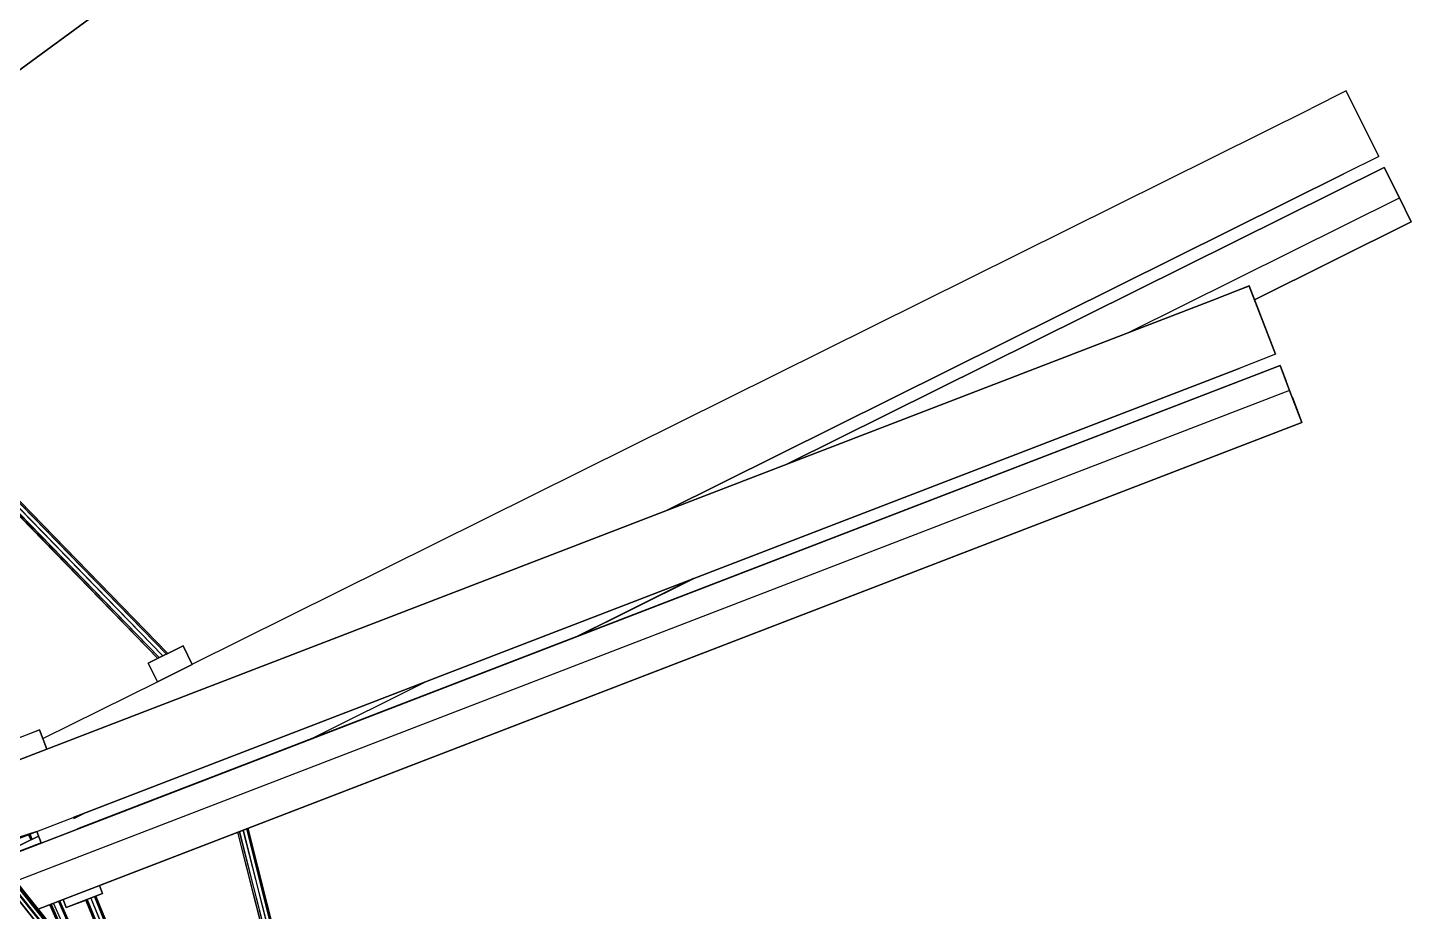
# Model space of a CAD drawing. Extents: x -32 to 51.8, y -51.6 to -5.5.
# Drawn here: x 48.188 to 51.022, y -18.002 to -16.191 of the extents above; entities that cross this region are included whole.
import ezdxf

# ---------------------------------------------------------------- set-up
doc = ezdxf.new("R2010")
doc.units = 0
doc.header["$MEASUREMENT"] = 0
doc.layers.get('0').update_dxf_attribs({"linetype": 'CONTINUOUS'})

msp = doc.modelspace()

# ---------------------------------------------------------------- linework, layer by layer
for p, q in [((45.2813, -14.3386), (48.9864, -18.9753)), ((45.2815, -14.3381), (48.9901, -18.9747)), ((45.2826, -14.3351), (48.9901, -18.9747)), ((48.9687, -18.9783), (45.2741, -14.3588)), ((48.9687, -18.9783), (45.2752, -14.3558)), ((48.9775, -18.9768), (45.2756, -14.3545)), ((45.2783, -14.3472), (48.9776, -18.9768)), ((45.2787, -14.3459), (48.9864, -18.9753)), ((47.6704, -16.646), (49.8102, -15.0723)), ((47.6704, -16.646), (49.8102, -15.0723)), ((47.6704, -16.646), (49.8102, -15.0723)), ((49.8102, -15.0723), (47.6704, -16.646)), ((47.6704, -16.646), (49.8101, -15.0724)), ((47.6704, -16.646), (49.8101, -15.0724)), ((49.8101, -15.0724), (47.6704, -16.646)), ((49.8101, -15.0724), (47.6704, -16.646)), ((49.8102, -15.0724), (47.6704, -16.646)), ((49.8102, -15.0724), (47.6704, -16.646)), ((47.6704, -16.646), (49.8102, -15.0724)), ((49.8102, -15.0724), (47.6704, -16.646)), ((49.8102, -15.0724), (47.6704, -16.646)), ((47.6704, -16.646), (49.8102, -15.0724)), ((49.8102, -15.0724), (47.6839, -16.6361)), ((49.8102, -15.0724), (47.6839, -16.6361)), ((47.6839, -16.6361), (49.8102, -15.0724)), ((49.8102, -15.0724), (47.6839, -16.6361)), ((49.8102, -15.0724), (47.6839, -16.6361)), ((49.8102, -15.0724), (47.6839, -16.6361)), ((47.6839, -16.6361), (49.8102, -15.0724)), ((49.8102, -15.0724), (47.6839, -16.6361)), ((47.6839, -16.6361), (49.8102, -15.0724)), ((47.6839, -16.6361), (49.8102, -15.0724)), ((49.8102, -15.0724), (47.6839, -16.6361)), ((49.8102, -15.0724), (47.6839, -16.6361)), ((47.6839, -16.6361), (49.8102, -15.0724)), ((49.8102, -15.0724), (47.6839, -16.6361)), ((49.8102, -15.0724), (47.6839, -16.6361)), ((47.6839, -16.6361), (49.8102, -15.0724)), ((49.8102, -15.0724), (47.6839, -16.6361)), ((49.8102, -15.0724), (47.6839, -16.6361)), ((47.6839, -16.6361), (49.8102, -15.0724)), ((47.6839, -16.6361), (49.8102, -15.0724)), ((49.8102, -15.0724), (47.6839, -16.6361)), ((47.6839, -16.6361), (49.8102, -15.0724)), ((47.6839, -16.6361), (49.8102, -15.0724)), ((49.8102, -15.0724), (47.6839, -16.6361)), ((47.6839, -16.6361), (49.8102, -15.0724)), ((49.8102, -15.0724), (47.6839, -16.6361)), ((49.8102, -15.0724), (47.6839, -16.6361)), ((47.6839, -16.6361), (49.8102, -15.0724)), ((47.6839, -16.6361), (49.8102, -15.0724)), ((47.6839, -16.6361), (49.8102, -15.0724)), ((50.8885, -16.3207), (50.8169, -16.3563)), ((50.9553, -16.455), (50.8885, -16.3207)), ((48.5251, -17.4958), (50.8169, -16.3563)), ((47.4779, -16.448), (48.475, -17.4735)), ((48.472, -17.475), (47.481, -16.4546)), ((47.4821, -16.4569), (48.472, -17.475)), ((50.9553, -16.455), (50.8836, -16.4906)), ((48.4647, -17.4786), (47.4896, -16.4729)), ((48.4647, -17.4786), (47.4923, -16.4786)), ((50.8836, -16.4906), (49.4948, -17.1812)), ((49.4951, -17.1811), (50.8836, -16.4906)), ((49.7445, -17.0849), (50.9664, -16.4773)), ((50.9664, -16.4773), (49.7445, -17.0849)), ((50.8836, -16.4906), (50.8836, -16.4906)), ((50.9664, -16.4773), (50.9976, -16.54)), ((50.9976, -16.54), (50.9664, -16.4773)), ((50.9664, -16.4773), (50.9907, -16.5262)), ((50.9907, -16.5262), (50.9664, -16.4773)), ((50.9664, -16.4773), (50.9664, -16.4773)), ((50.9664, -16.4773), (50.9907, -16.5262)), ((50.9907, -16.5262), (50.9664, -16.4773)), ((50.9664, -16.4773), (50.9664, -16.4773)), ((50.9664, -16.4773), (50.9907, -16.5262)), ((50.9907, -16.5262), (50.9664, -16.4773)), ((50.9664, -16.4773), (50.9664, -16.4773)), ((50.9664, -16.4773), (50.9907, -16.5262)), ((50.9907, -16.5262), (50.9664, -16.4773)), ((50.9664, -16.4773), (50.9664, -16.4773)), ((50.9664, -16.4773), (50.9907, -16.5262)), ((50.9907, -16.5262), (50.9664, -16.4774)), ((50.9664, -16.4774), (50.9664, -16.4774)), ((50.9664, -16.4774), (50.9907, -16.5262)), ((50.9907, -16.5262), (50.9664, -16.4774)), ((50.9664, -16.4774), (50.9664, -16.4774)), ((50.9664, -16.4774), (50.9907, -16.5262)), ((50.9907, -16.5262), (50.9664, -16.4774)), ((50.9664, -16.4774), (50.9664, -16.4774)), ((50.9664, -16.4774), (50.9907, -16.5262)), ((48.4575, -17.4822), (47.4999, -16.4947)), ((47.5025, -16.5002), (48.4575, -17.4822)), ((48.4545, -17.4837), (47.5056, -16.5069)), ((48.4544, -17.4837), (47.5067, -16.5091)), ((50.444, -16.8153), (50.9976, -16.54)), ((50.9907, -16.5262), (50.9907, -16.5262)), ((50.9907, -16.5262), (50.9907, -16.5262)), ((50.9907, -16.5262), (50.9907, -16.5262)), ((50.9907, -16.5262), (50.9907, -16.5262)), ((50.9907, -16.5262), (50.9907, -16.5262)), ((50.9907, -16.5262), (50.9907, -16.5262)), ((50.9907, -16.5262), (50.9907, -16.5262)), ((50.9907, -16.5262), (50.9907, -16.5262)), ((50.9976, -16.54), (51.0219, -16.5889)), ((51.0219, -16.5889), (50.9976, -16.54)), ((50.9976, -16.54), (50.9976, -16.54)), ((50.9976, -16.54), (51.0219, -16.5889)), ((51.0219, -16.5889), (50.9976, -16.54)), ((50.9976, -16.54), (50.9976, -16.54)), ((50.9976, -16.54), (51.0219, -16.5889)), ((51.0219, -16.5889), (50.9976, -16.54)), ((50.9976, -16.54), (50.9976, -16.54)), ((50.9976, -16.54), (51.0219, -16.5889)), ((51.0219, -16.5889), (50.9976, -16.54)), ((50.9976, -16.54), (50.9976, -16.54)), ((50.9976, -16.54), (51.0219, -16.5889)), ((51.0219, -16.5889), (50.9976, -16.54)), ((50.9976, -16.54), (50.9976, -16.54)), ((50.9976, -16.54), (51.0219, -16.5889)), ((51.0219, -16.5889), (50.9976, -16.54)), ((50.9976, -16.54), (50.9976, -16.54)), ((50.9976, -16.54), (51.0219, -16.5889)), ((51.0219, -16.5889), (50.9976, -16.54)), ((50.9976, -16.54), (50.9976, -16.54)), ((50.9976, -16.54), (51.0219, -16.5889)), ((51.0219, -16.5889), (50.9976, -16.54)), ((50.7009, -16.7485), (51.0219, -16.5889)), ((51.0219, -16.5889), (50.7009, -16.7485)), ((51.0219, -16.5889), (50.7009, -16.7485)), ((51.0219, -16.5889), (50.7009, -16.7485)), ((50.7009, -16.7485), (51.0219, -16.5889)), ((50.7009, -16.7485), (51.0219, -16.5889)), ((50.7009, -16.7485), (51.0219, -16.5889)), ((51.0219, -16.5889), (50.7009, -16.7485)), ((51.0219, -16.5889), (50.7009, -16.7485)), ((51.0219, -16.5889), (50.7009, -16.7485)), ((50.7009, -16.7485), (51.0219, -16.5889)), ((51.0219, -16.5889), (50.7009, -16.7485)), ((51.0219, -16.5889), (50.7009, -16.7485)), ((50.7009, -16.7485), (51.0219, -16.5889)), ((50.7009, -16.7485), (51.0219, -16.5889)), ((51.0219, -16.5889), (50.7009, -16.7485)), ((51.0219, -16.5889), (50.7009, -16.7485)), ((50.7009, -16.7485), (51.0219, -16.5889)), ((51.0219, -16.5889), (50.7009, -16.7485)), ((51.0219, -16.5889), (50.7009, -16.7485)), ((50.7009, -16.7485), (51.0219, -16.5889)), ((51.0219, -16.5889), (50.7009, -16.7485)), ((51.0219, -16.5889), (50.7009, -16.7485)), ((50.7009, -16.7485), (51.0219, -16.5889)), ((50.7009, -16.7485), (51.0219, -16.5889)), ((51.0219, -16.5889), (50.7009, -16.7485)), ((51.0219, -16.5889), (50.7009, -16.7485)), ((50.7009, -16.7485), (51.0219, -16.5889)), ((50.7009, -16.7485), (51.0219, -16.5889)), ((51.0219, -16.5889), (50.7009, -16.7485)), ((51.0219, -16.5889), (50.7009, -16.7485)), ((50.7009, -16.7485), (51.0219, -16.5889)), ((50.7009, -16.7485), (51.0219, -16.5889)), ((51.0219, -16.5889), (50.7009, -16.7486)), ((51.0219, -16.5889), (50.7009, -16.7486)), ((50.7009, -16.7486), (51.0219, -16.5889)), ((51.0219, -16.5889), (50.7009, -16.7486)), ((51.0219, -16.5889), (50.7009, -16.7486)), ((50.7009, -16.7486), (51.0219, -16.5889)), ((50.7009, -16.7486), (51.0219, -16.5889)), ((50.7009, -16.7485), (51.0219, -16.5889)), ((50.7009, -16.7485), (51.0219, -16.5889)), ((51.0219, -16.5889), (50.7009, -16.7485)), ((51.0219, -16.5889), (51.0219, -16.5889)), ((51.0219, -16.5889), (51.0219, -16.5889)), ((51.0219, -16.5889), (51.0219, -16.5889)), ((51.0219, -16.5889), (51.0219, -16.5889)), ((51.0219, -16.5889), (51.0219, -16.5889)), ((51.0219, -16.5889), (51.0219, -16.5889)), ((51.0219, -16.5889), (51.0219, -16.5889)), ((51.0219, -16.5889), (51.0219, -16.5889)), ((51.0219, -16.5889), (51.0219, -16.5889)), ((51.0219, -16.5889), (51.0219, -16.5889)), ((51.0219, -16.5889), (51.0219, -16.5889)), ((51.0219, -16.5889), (51.0219, -16.5889)), ((51.0219, -16.5889), (51.0219, -16.5889)), ((51.0219, -16.5889), (51.0219, -16.5889)), ((51.0219, -16.5889), (51.0219, -16.5889)), ((51.0219, -16.5889), (51.0219, -16.5889)), ((51.0219, -16.5889), (51.0219, -16.5889)), ((51.0219, -16.5889), (51.0219, -16.5889)), ((51.0219, -16.5889), (51.0219, -16.5889)), ((51.0219, -16.5889), (51.0219, -16.5889)), ((51.0219, -16.5889), (51.0219, -16.5889)), ((51.0219, -16.5889), (51.0219, -16.5889)), ((51.0219, -16.5889), (51.0219, -16.5889)), ((51.0219, -16.5889), (51.0219, -16.5889)), ((51.0219, -16.5889), (51.0219, -16.5889)), ((51.0219, -16.5889), (51.0219, -16.5889)), ((51.0219, -16.5889), (51.0219, -16.5889)), ((51.0219, -16.5889), (51.0219, -16.5889)), ((51.0219, -16.5889), (51.0219, -16.5889)), ((51.0219, -16.5889), (51.0219, -16.5889)), ((51.0219, -16.5889), (51.0219, -16.5889)), ((51.0219, -16.5889), (51.0219, -16.5889)), ((51.0219, -16.5889), (51.0219, -16.5889)), ((51.0219, -16.5889), (51.0219, -16.5889)), ((51.0219, -16.5889), (51.0219, -16.5889)), ((51.0219, -16.5889), (51.0219, -16.5889)), ((51.0219, -16.5889), (51.0219, -16.5889)), ((51.0219, -16.5889), (51.0219, -16.5889)), ((51.0219, -16.5889), (51.0219, -16.5889)), ((51.0219, -16.5889), (51.0219, -16.5889)), ((51.0219, -16.5889), (51.0219, -16.5889)), ((51.0219, -16.5889), (51.0219, -16.5889)), ((51.0219, -16.5889), (51.0219, -16.5889)), ((51.0219, -16.5889), (51.0219, -16.5889)), ((51.0219, -16.5889), (51.0219, -16.5889)), ((51.0219, -16.5889), (51.0219, -16.5889)), ((51.0219, -16.5889), (51.0219, -16.5889)), ((51.0219, -16.5889), (51.0219, -16.5889)), ((51.0219, -16.5889), (51.0219, -16.5889)), ((51.0219, -16.5889), (51.0219, -16.5889)), ((51.0219, -16.5889), (51.0219, -16.5889)), ((51.0219, -16.5889), (51.0219, -16.5889)), ((51.0219, -16.5889), (51.0219, -16.5889)), ((51.0219, -16.5889), (51.0219, -16.5889)), ((50.6154, -16.7492), (50.69, -16.7204)), ((50.6901, -16.7204), (50.6154, -16.7492)), ((50.6154, -16.7492), (50.6901, -16.7204)), ((50.6901, -16.7205), (50.6154, -16.7492)), ((50.69, -16.7204), (50.69, -16.7204)), ((50.69, -16.7204), (50.6901, -16.7204)), ((50.6901, -16.7204), (50.6901, -16.7204)), ((50.744, -16.8604), (50.6901, -16.7204)), ((50.6901, -16.7204), (50.744, -16.8604)), ((50.744, -16.8604), (50.6901, -16.7205)), ((48.2273, -17.6698), (50.6154, -16.7492)), ((48.2273, -17.6698), (50.6154, -16.7492)), ((50.6154, -16.7492), (48.2273, -17.6698)), ((48.2273, -17.6698), (50.6154, -16.7492)), ((50.744, -16.8604), (50.6694, -16.8892)), ((50.744, -16.8604), (50.744, -16.8604)), ((50.744, -16.8604), (50.744, -16.8604)), ((50.744, -16.8604), (50.744, -16.8604)), ((50.744, -16.8604), (50.744, -16.8604)), ((50.744, -16.8604), (50.744, -16.8604)), ((50.744, -16.8604), (50.744, -16.8604)), ((50.744, -16.8604), (50.744, -16.8604)), ((50.744, -16.8604), (50.744, -16.8604)), ((50.744, -16.8604), (50.744, -16.8604)), ((48.1279, -17.8957), (50.753, -16.8837)), ((50.753, -16.8837), (48.1279, -17.8957)), ((50.753, -16.8837), (48.1279, -17.8957)), ((48.1279, -17.8957), (50.753, -16.8837)), ((48.2813, -17.8098), (50.6694, -16.8892)), ((50.6694, -16.8892), (48.2813, -17.8098)), ((48.2903, -17.8331), (50.753, -16.8837)), ((50.753, -16.8837), (48.2903, -17.8331)), ((50.6694, -16.8892), (50.6689, -16.8894)), ((50.6694, -16.8892), (50.6694, -16.8892)), ((50.753, -16.8837), (50.753, -16.8837)), ((50.753, -16.8837), (50.753, -16.8837)), ((50.753, -16.8837), (50.7727, -16.9347)), ((50.7727, -16.9347), (50.753, -16.8837)), ((50.753, -16.8837), (50.753, -16.8837)), ((50.753, -16.8837), (50.7727, -16.9347)), ((50.7727, -16.9347), (50.753, -16.8837)), ((50.753, -16.8837), (50.753, -16.8837)), ((50.753, -16.8837), (50.7727, -16.9347)), ((50.7727, -16.9347), (50.753, -16.8837)), ((50.753, -16.8837), (50.753, -16.8837)), ((50.753, -16.8837), (50.7727, -16.9347)), ((50.7727, -16.9347), (50.753, -16.8837)), ((50.753, -16.8837), (50.753, -16.8837)), ((50.753, -16.8837), (50.7727, -16.9347)), ((50.7727, -16.9347), (50.753, -16.8837)), ((50.753, -16.8837), (50.753, -16.8837)), ((50.753, -16.8837), (50.7727, -16.9347)), ((50.7727, -16.9347), (50.753, -16.8837)), ((50.753, -16.8837), (50.753, -16.8837)), ((50.753, -16.8837), (50.7727, -16.9347)), ((50.7727, -16.9347), (50.753, -16.8837)), ((50.753, -16.8837), (50.753, -16.8837)), ((50.753, -16.8837), (50.7727, -16.9347)), ((50.7727, -16.9347), (50.753, -16.8837)), ((50.753, -16.8837), (50.753, -16.8837)), ((50.753, -16.8837), (50.7727, -16.9347)), ((50.7727, -16.9347), (50.753, -16.8837)), ((50.753, -16.8837), (50.753, -16.8837)), ((50.753, -16.8837), (50.753, -16.8837)), ((50.753, -16.8837), (50.753, -16.8837)), ((50.7531, -16.8837), (50.753, -16.8837)), ((50.753, -16.8837), (50.7727, -16.9347)), ((50.7727, -16.9347), (50.753, -16.8837)), ((50.753, -16.8837), (50.753, -16.8837)), ((50.753, -16.8837), (50.7727, -16.9347)), ((50.7727, -16.9347), (50.753, -16.8837)), ((50.753, -16.8837), (50.753, -16.8837)), ((50.753, -16.8837), (50.7727, -16.9347)), ((50.7727, -16.9347), (50.753, -16.8837)), ((50.753, -16.8837), (50.753, -16.8837)), ((50.753, -16.8837), (50.7665, -16.9187)), ((50.753, -16.8837), (50.753, -16.8837)), ((50.7727, -16.9347), (50.753, -16.8837)), ((50.753, -16.8837), (50.7653, -16.9157)), ((50.753, -16.8837), (50.753, -16.8837)), ((50.7727, -16.9346), (50.7531, -16.8837)), ((50.7531, -16.8837), (50.7531, -16.8837)), ((50.7531, -16.8837), (50.7727, -16.9346)), ((50.7727, -16.9346), (50.7531, -16.8837)), ((50.7531, -16.8837), (50.7531, -16.8837)), ((50.7531, -16.8837), (50.7727, -16.9347)), ((50.7727, -16.9346), (50.7531, -16.8837)), ((50.7531, -16.8837), (50.7531, -16.8837)), ((50.7531, -16.8837), (50.7727, -16.9346)), ((50.7727, -16.9346), (50.7531, -16.8837)), ((50.7531, -16.8837), (50.7531, -16.8837)), ((50.7531, -16.8837), (50.7727, -16.9346)), ((50.7727, -16.9346), (50.7531, -16.8837)), ((50.7531, -16.8837), (50.7531, -16.8837)), ((50.7531, -16.8837), (50.7727, -16.9346)), ((50.7727, -16.9346), (50.7531, -16.8837)), ((50.7531, -16.8837), (50.7531, -16.8837)), ((50.7531, -16.8837), (50.7727, -16.9346)), ((50.7727, -16.9346), (50.7531, -16.8837)), ((50.7531, -16.8837), (50.7531, -16.8837)), ((50.7531, -16.8837), (50.7727, -16.9347)), ((50.7727, -16.9347), (50.7531, -16.8837)), ((50.7531, -16.8837), (50.7531, -16.8837)), ((50.7531, -16.8837), (50.7727, -16.9347)), ((50.7727, -16.9347), (50.7531, -16.8837)), ((50.7531, -16.8837), (50.7531, -16.8837)), ((50.7531, -16.8837), (50.7727, -16.9347)), ((50.7727, -16.9347), (50.7531, -16.8837)), ((50.7531, -16.8837), (50.7531, -16.8837)), ((50.7531, -16.8837), (50.7727, -16.9347)), ((50.7727, -16.9347), (50.7531, -16.8837)), ((50.7727, -16.9347), (48.1636, -17.9404)), ((50.7979, -17), (50.7727, -16.9346)), ((50.7727, -16.9346), (50.7727, -16.9346)), ((50.7979, -16.9999), (50.7727, -16.9346)), ((50.7727, -16.9346), (50.7727, -16.9346)), ((50.7727, -16.9346), (50.7727, -16.9346)), ((50.7727, -16.9346), (50.7727, -16.9346)), ((50.7727, -16.9346), (50.7727, -16.9346)), ((50.7727, -16.9347), (50.7978, -17)), ((50.7727, -16.9347), (50.7727, -16.9347)), ((50.7727, -16.9347), (50.7727, -16.9347)), ((50.7727, -16.9347), (50.7727, -16.9347)), ((50.7727, -16.9347), (50.7727, -16.9347)), ((50.7727, -16.9347), (50.7727, -16.9347)), ((50.7727, -16.9347), (50.7727, -16.9347)), ((50.7727, -16.9347), (50.7727, -16.9347)), ((50.7727, -16.9347), (50.7727, -16.9347)), ((50.7727, -16.9347), (50.7727, -16.9347)), ((50.7727, -16.9347), (50.7727, -16.9347)), ((50.7727, -16.9347), (50.7727, -16.9347)), ((50.7727, -16.9347), (50.7727, -16.9347)), ((50.7727, -16.9347), (50.7727, -16.9347)), ((50.7727, -16.9347), (50.7727, -16.9347)), ((50.7727, -16.9347), (50.7727, -16.9347)), ((50.7727, -16.9347), (50.7727, -16.9347)), ((50.7727, -16.9347), (50.7727, -16.9347)), ((50.7727, -16.9347), (50.7727, -16.9347)), ((50.7782, -16.949), (50.7782, -16.949)), ((50.7782, -16.949), (50.7921, -16.9851)), ((50.7782, -16.949), (50.7782, -16.949)), ((50.7782, -16.9491), (50.7782, -16.949)), ((50.7782, -16.949), (50.7979, -17)), ((50.7979, -17), (50.7782, -16.949)), ((50.7782, -16.949), (50.7782, -16.949)), ((50.7782, -16.949), (50.7979, -17)), ((50.7979, -17), (50.7782, -16.949)), ((50.7782, -16.949), (50.7782, -16.949)), ((50.7782, -16.949), (50.7979, -17)), ((50.7979, -17), (50.7782, -16.949)), ((50.7782, -16.949), (50.7782, -16.949)), ((50.7782, -16.949), (50.7979, -17)), ((50.7979, -17), (50.7782, -16.949)), ((50.7782, -16.949), (50.7782, -16.949)), ((50.7782, -16.949), (50.7979, -17)), ((50.7979, -17), (50.7782, -16.949)), ((50.7782, -16.949), (50.7782, -16.949)), ((50.7782, -16.949), (50.7979, -17)), ((50.7979, -17), (50.7782, -16.949)), ((50.7782, -16.949), (50.7782, -16.949)), ((50.7782, -16.949), (50.7979, -17)), ((50.7979, -17), (50.7782, -16.949)), ((50.7782, -16.949), (50.7782, -16.949)), ((50.7782, -16.949), (50.7979, -17)), ((50.7979, -17), (50.7782, -16.949)), ((50.7782, -16.949), (50.7782, -16.949)), ((50.7782, -16.949), (50.7979, -17)), ((50.7782, -16.949), (50.7782, -16.949)), ((50.7782, -16.9491), (50.7782, -16.949)), ((50.7782, -16.949), (50.7979, -17)), ((50.7979, -17), (50.7782, -16.949)), ((50.7782, -16.949), (50.7782, -16.949)), ((50.7782, -16.949), (50.7979, -17)), ((50.7979, -17), (50.7782, -16.949)), ((50.7782, -16.949), (50.7782, -16.949)), ((50.7782, -16.949), (50.7979, -17)), ((50.7979, -17), (50.7782, -16.949)), ((50.7782, -16.949), (50.7782, -16.949)), ((50.7782, -16.949), (50.7979, -17)), ((50.7979, -17), (50.7782, -16.949)), ((50.7782, -16.949), (50.7782, -16.949)), ((50.7782, -16.949), (50.7979, -17)), ((50.7782, -16.949), (50.7782, -16.949)), ((50.7782, -16.9491), (50.7782, -16.9491)), ((50.7782, -16.9491), (50.7978, -17)), ((50.7978, -17), (50.7782, -16.9491)), ((50.7782, -16.9491), (50.7782, -16.9491)), ((50.7782, -16.9491), (50.7978, -17)), ((50.7978, -17), (50.7782, -16.9491)), ((50.7782, -16.9491), (50.7782, -16.9491)), ((50.7782, -16.9491), (50.7978, -17)), ((50.7979, -17), (50.7782, -16.9491)), ((50.7782, -16.9491), (50.7782, -16.9491)), ((50.7782, -16.9491), (50.7979, -17)), ((50.7979, -17), (50.7782, -16.9491)), ((50.7979, -17), (50.7783, -16.949)), ((50.7783, -16.949), (50.7783, -16.949)), ((50.7783, -16.949), (50.7979, -17)), ((50.7979, -17), (50.7783, -16.949)), ((50.7783, -16.949), (50.7783, -16.949)), ((50.7783, -16.949), (50.7979, -17)), ((50.7979, -17), (50.7783, -16.949)), ((50.7783, -16.949), (50.7783, -16.949)), ((50.7783, -16.949), (50.7979, -17)), ((50.7979, -17), (50.7783, -16.949)), ((50.7783, -16.949), (50.7783, -16.949)), ((50.7783, -16.949), (50.7979, -16.9999)), ((50.7979, -16.9999), (50.7783, -16.949)), ((50.7783, -16.949), (50.7783, -16.949)), ((50.7783, -16.949), (50.7979, -16.9999)), ((50.7857, -16.9686), (50.7978, -17)), ((50.7978, -17), (48.2095, -17.9978)), ((50.7978, -17), (48.2095, -17.9978)), ((48.2095, -17.9978), (50.7978, -17)), ((48.2095, -17.9978), (50.7978, -17)), ((50.7978, -17), (48.2095, -17.9978)), ((50.7978, -17), (48.2095, -17.9978)), ((48.2095, -17.9978), (50.7978, -17)), ((50.7978, -17), (48.2095, -17.9978)), ((50.7978, -17), (48.2095, -17.9978)), ((48.2095, -17.9978), (50.7978, -17)), ((48.2095, -17.9978), (50.7978, -17)), ((50.7978, -17), (48.2095, -17.9978)), ((48.2095, -17.9978), (50.7978, -17)), ((48.2095, -17.9978), (50.7978, -17)), ((50.7978, -17), (48.2095, -17.9978)), ((50.7978, -17), (48.2095, -17.9978)), ((48.2095, -17.9978), (50.7978, -17)), ((50.7978, -17), (48.3351, -17.9494)), ((50.7978, -17), (48.3351, -17.9494)), ((48.3351, -17.9494), (50.7978, -17)), ((50.7978, -17), (48.3351, -17.9494)), ((50.7978, -17), (48.3351, -17.9494)), ((48.3351, -17.9494), (50.7978, -17)), ((48.3351, -17.9494), (50.7978, -17)), ((48.3351, -17.9494), (50.7978, -17)), ((50.7978, -17), (48.3351, -17.9494)), ((50.7978, -17), (48.3351, -17.9494)), ((48.3351, -17.9494), (50.7978, -17)), ((48.3351, -17.9494), (50.7978, -17)), ((50.7978, -17), (48.3351, -17.9494)), ((50.7978, -17), (48.3351, -17.9494)), ((48.3351, -17.9494), (50.7978, -17)), ((50.7978, -17), (48.3351, -17.9494)), ((50.7978, -17), (48.3351, -17.9494)), ((48.3351, -17.9494), (50.7978, -17)), ((48.3351, -17.9494), (50.7978, -17)), ((50.7978, -17), (48.3351, -17.9494)), ((48.3351, -17.9494), (50.7978, -17)), ((48.3351, -17.9494), (50.7978, -17)), ((48.3351, -17.9494), (50.7978, -17)), ((50.7978, -17), (48.3351, -17.9494)), ((48.3351, -17.9494), (50.7978, -17)), ((50.7978, -17), (48.3351, -17.9494)), ((50.7978, -17), (50.7978, -17)), ((50.7978, -17), (50.7978, -17)), ((50.7978, -17), (50.7978, -17)), ((50.7978, -17), (50.7978, -17)), ((50.7978, -17), (50.7978, -17)), ((50.7978, -17), (50.7978, -17)), ((50.7978, -17), (50.7978, -17)), ((50.7978, -17), (50.7978, -17)), ((50.7978, -17), (50.7978, -17)), ((50.7978, -17), (50.7978, -17)), ((50.7978, -17), (50.7978, -17)), ((50.7978, -17), (50.7978, -17)), ((50.7978, -17), (50.7978, -17)), ((50.7978, -17), (50.7978, -17)), ((50.7978, -17), (50.7978, -17)), ((50.7978, -17), (50.7978, -17)), ((50.7978, -17), (50.7978, -17)), ((50.7978, -17), (50.7978, -17)), ((50.7978, -17), (50.7978, -17)), ((50.7978, -17), (50.7978, -17)), ((50.7978, -17), (50.7978, -17)), ((50.7978, -17), (50.7978, -17)), ((50.7978, -17), (50.7978, -17)), ((50.7978, -17), (50.7978, -17)), ((50.7978, -17), (50.7978, -17)), ((50.7978, -17), (50.7978, -17)), ((50.7978, -17), (50.7978, -17)), ((50.7978, -17), (50.7978, -17)), ((50.7978, -17), (50.7978, -17)), ((50.7978, -17), (50.7978, -17)), ((50.7978, -17), (50.7978, -17)), ((50.7978, -17), (50.7978, -17)), ((50.7978, -17), (50.7978, -17)), ((50.7978, -17), (50.7978, -17)), ((50.7978, -17), (50.7978, -17)), ((50.7978, -17), (50.7978, -17)), ((50.7978, -17), (50.7978, -17)), ((50.7978, -17), (50.7978, -17)), ((50.7978, -17), (50.7978, -17)), ((50.7978, -17), (50.7978, -17)), ((50.7978, -17), (50.7978, -17)), ((50.7978, -17), (50.7978, -17)), ((50.7978, -17), (50.7978, -17)), ((50.7978, -17), (50.7978, -17)), ((50.7978, -17), (50.7978, -17)), ((50.7978, -17), (50.7978, -17)), ((50.7978, -17), (50.7978, -17)), ((50.7978, -17), (50.7978, -17)), ((50.7978, -17), (50.7978, -17)), ((50.7978, -17), (50.7978, -17)), ((50.7978, -17), (50.7978, -17)), ((50.7978, -17), (50.7978, -17)), ((50.7978, -17), (50.7978, -17)), ((50.7978, -17), (50.7978, -17)), ((50.7978, -17), (50.7978, -17)), ((50.7978, -17), (50.7978, -17)), ((50.7978, -17), (50.7978, -17)), ((50.7978, -17), (50.7978, -17)), ((50.7978, -17), (50.7978, -17)), ((50.7978, -17), (50.7978, -17)), ((50.7978, -17), (50.7978, -17)), ((50.7978, -17), (50.7978, -17)), ((50.7978, -17), (50.7978, -17)), ((50.7978, -17), (50.7978, -17)), ((50.7978, -17), (50.7978, -17)), ((50.7978, -17), (50.7978, -17)), ((50.7978, -17), (50.7978, -17)), ((50.7978, -17), (50.7978, -17)), ((50.7978, -17), (50.7978, -17)), ((50.7978, -17), (50.7978, -17)), ((50.7978, -17), (50.7978, -17)), ((50.7978, -17), (50.7978, -17)), ((50.7978, -17), (50.7978, -17)), ((50.7978, -17), (50.7978, -17)), ((50.7979, -16.9999), (50.7979, -16.9999)), ((50.7979, -17), (50.7979, -17)), ((50.7979, -17), (50.7979, -17)), ((50.7979, -17), (50.7979, -17)), ((50.7979, -17), (50.7979, -17)), ((50.7979, -17), (50.7979, -17)), ((50.7979, -17), (50.7979, -17)), ((50.7979, -17), (50.7979, -17)), ((50.7979, -17), (50.7979, -17)), ((50.7978, -17), (50.7979, -17)), ((50.7979, -17), (50.7979, -17)), ((50.7979, -17), (50.7979, -17)), ((50.7979, -17), (50.7979, -17)), ((50.7979, -17), (50.7979, -17)), ((50.7979, -17), (50.7979, -17)), ((50.7979, -17), (50.7979, -17)), ((50.7979, -17), (50.7979, -17)), ((50.7979, -17), (50.7979, -17)), ((50.7979, -17), (50.7979, -17)), ((49.3115, -17.4394), (49.5509, -17.3204)), ((49.5509, -17.3204), (49.3115, -17.4394)), ((49.5509, -17.3204), (49.3115, -17.4394)), ((49.5509, -17.3204), (49.3115, -17.4394)), ((49.3115, -17.4394), (49.5509, -17.3204)), ((49.3115, -17.4394), (49.5509, -17.3204)), ((49.3115, -17.4394), (49.5509, -17.3204)), ((49.3115, -17.4394), (49.5509, -17.3204)), ((49.5509, -17.3204), (49.3115, -17.4394)), ((49.3116, -17.4394), (49.551, -17.3203)), ((49.551, -17.3203), (49.3116, -17.4394)), ((49.3116, -17.4394), (49.551, -17.3203)), ((49.551, -17.3203), (49.3116, -17.4394)), ((49.551, -17.3203), (49.3116, -17.4394)), ((49.3116, -17.4394), (49.551, -17.3203)), ((49.551, -17.3203), (49.3116, -17.4394)), ((49.551, -17.3203), (49.3116, -17.4394)), ((49.3116, -17.4394), (49.551, -17.3203)), ((49.3116, -17.4394), (49.551, -17.3203)), ((49.551, -17.3203), (49.3116, -17.4394)), ((49.551, -17.3203), (49.3117, -17.4394)), ((49.3117, -17.4394), (49.5511, -17.3203)), ((49.5511, -17.3203), (49.3117, -17.4393)), ((49.5511, -17.3203), (49.3117, -17.4393)), ((49.3117, -17.4393), (49.5511, -17.3203)), ((49.5511, -17.3203), (49.3117, -17.4393)), ((49.5511, -17.3203), (49.3117, -17.4393)), ((49.3117, -17.4393), (49.5511, -17.3203)), ((49.3117, -17.4393), (49.5511, -17.3203)), ((49.5511, -17.3203), (49.3117, -17.4393)), ((49.5511, -17.3203), (49.3117, -17.4393)), ((49.3117, -17.4393), (49.5511, -17.3203)), ((49.3117, -17.4393), (49.5511, -17.3203)), ((49.5512, -17.3202), (49.3118, -17.4393)), ((49.3118, -17.4393), (49.5512, -17.3202)), ((49.5512, -17.3203), (49.3118, -17.4393)), ((49.5512, -17.3203), (49.3118, -17.4393)), ((49.3118, -17.4393), (49.5512, -17.3203)), ((49.3118, -17.4393), (49.5512, -17.3203)), ((49.5512, -17.3203), (49.3118, -17.4393)), ((49.5512, -17.3203), (49.3118, -17.4393)), ((49.3118, -17.4393), (49.5512, -17.3203)), ((49.5512, -17.3203), (49.3118, -17.4393)), ((49.3118, -17.4393), (49.5512, -17.3203)), ((48.4346, -17.4935), (48.5063, -17.4579)), ((48.5063, -17.4579), (48.4346, -17.4935)), ((48.5063, -17.4579), (48.5251, -17.4959)), ((48.5251, -17.4959), (48.5063, -17.4579)), ((48.5063, -17.4579), (48.5063, -17.4579)), ((48.4535, -17.5315), (48.4346, -17.4935)), ((48.4535, -17.5315), (48.4346, -17.4935)), ((48.4346, -17.4935), (48.4346, -17.4935)), ((48.4346, -17.4935), (48.4535, -17.5315)), ((48.4346, -17.4935), (48.4346, -17.4935)), ((48.5251, -17.4959), (48.4535, -17.5315)), ((48.4535, -17.5315), (48.5251, -17.4959)), ((48.5251, -17.4959), (48.4535, -17.5315)), ((48.5252, -17.4959), (48.5251, -17.4959)), ((48.2189, -17.6481), (48.4535, -17.5315)), ((48.7659, -17.6497), (49.0053, -17.5307)), ((48.1374, -17.6591), (48.2121, -17.6303)), ((48.2121, -17.6303), (48.1813, -17.6422)), ((48.2121, -17.6303), (48.2273, -17.6698)), ((48.2273, -17.6698), (48.2121, -17.6303)), ((48.2121, -17.6303), (48.2273, -17.6698)), ((48.1527, -17.6986), (48.2273, -17.6698)), ((48.1527, -17.6986), (48.2273, -17.6698)), ((48.2273, -17.6698), (48.1527, -17.6986)), ((48.2273, -17.6698), (48.2273, -17.6698)), ((48.2273, -17.6698), (48.2273, -17.6698)), ((48.2273, -17.6698), (48.2273, -17.6698)), ((48.2273, -17.6698), (48.2273, -17.6698)), ((48.2273, -17.6698), (48.2273, -17.6698)), ((48.2273, -17.6698), (48.2273, -17.6698)), ((48.2273, -17.6698), (48.2273, -17.6698)), ((48.2273, -17.6698), (48.2273, -17.6698)), ((48.2066, -17.8386), (48.2813, -17.8098)), ((48.2822, -17.8121), (48.3058, -17.8003)), ((48.3058, -17.8003), (48.2822, -17.8121)), ((48.2066, -17.8385), (48.1077, -17.8704)), ((48.1115, -17.8752), (48.2066, -17.8385)), ((48.1116, -17.8752), (48.2066, -17.8386)), ((48.2066, -17.8386), (48.1446, -17.8625)), ((48.1515, -17.8771), (48.2102, -17.8479)), ((48.2102, -17.8479), (48.1515, -17.8771)), ((48.1898, -17.8451), (48.1945, -17.8557)), ((48.1918, -17.8443), (48.1964, -17.8547)), ((48.1974, -17.8542), (48.1928, -17.8439)), ((48.2066, -17.8386), (48.2066, -17.8385)), ((48.2066, -17.8386), (48.2066, -17.8386)), ((48.2156, -17.8619), (48.2066, -17.8386)), ((48.2066, -17.8386), (48.2156, -17.8619)), ((48.2066, -17.8386), (48.2066, -17.8386)), ((48.2066, -17.8386), (48.2066, -17.8386)), ((48.2066, -17.8386), (48.2066, -17.8386)), ((48.2156, -17.8619), (48.2066, -17.8386)), ((48.2066, -17.8386), (48.2066, -17.8386)), ((48.2066, -17.8386), (48.2066, -17.8386)), ((48.2156, -17.8619), (48.2066, -17.8386)), ((48.2066, -17.8386), (48.2066, -17.8386)), ((48.2066, -17.8386), (48.2156, -17.8619)), ((48.2066, -17.8386), (48.2156, -17.8619)), ((48.2066, -17.8386), (48.2066, -17.8386)), ((48.8662, -18.8196), (48.6185, -17.8401)), ((48.8662, -18.8196), (48.6185, -17.8401)), ((48.8682, -18.8221), (48.6186, -17.8401)), ((48.6216, -17.8389), (48.871, -18.8256)), ((48.876, -18.8318), (48.6218, -17.8389)), ((48.6291, -17.8361), (48.8826, -18.8402)), ((48.8877, -18.8465), (48.6293, -17.836)), ((48.8942, -18.8547), (48.6365, -17.8332)), ((48.6366, -17.8332), (48.8964, -18.8573)), ((48.8991, -18.8607), (48.6396, -17.832)), ((48.1553, -17.8851), (48.2156, -17.8619)), ((48.2156, -17.8619), (48.1553, -17.8851)), ((48.5181, -17.8788), (48.3351, -17.9494)), ((48.3414, -17.9658), (48.2668, -17.9946)), ((48.2668, -17.9946), (48.3414, -17.9658)), ((48.3277, -17.9711), (48.3414, -17.9658)), ((48.3414, -17.9658), (48.3277, -17.9711)), ((48.3414, -17.9658), (48.3277, -17.9711)), ((48.3277, -17.9711), (48.3414, -17.9658)), ((48.3414, -17.9658), (48.3277, -17.9711)), ((48.3277, -17.9711), (48.3414, -17.9658)), ((48.3414, -17.9658), (48.3351, -17.9494)), ((48.3351, -17.9494), (48.3414, -17.9658)), ((48.3351, -17.9494), (48.3414, -17.9658)), ((48.3414, -17.9658), (48.3414, -17.9658)), ((48.3414, -17.9658), (48.3414, -17.9658)), ((48.3414, -17.9658), (48.3414, -17.9658)), ((48.3414, -17.9658), (48.3414, -17.9658)), ((48.3414, -17.9658), (48.3414, -17.9658)), ((48.3414, -17.9658), (48.3414, -17.9658)), ((48.3414, -17.9658), (48.3414, -17.9658)), ((48.3414, -17.9658), (48.3414, -17.9658)), ((48.3414, -17.9658), (48.3414, -17.9658)), ((48.2604, -17.9781), (48.2095, -17.9978)), ((48.2604, -17.9781), (48.2095, -17.9978)), ((48.2095, -17.9978), (48.2604, -17.9781)), ((48.2604, -17.9781), (48.2095, -17.9978)), ((48.2604, -17.9781), (48.2095, -17.9978)), ((48.2095, -17.9978), (48.2604, -17.9781)), ((48.2095, -17.9978), (48.2604, -17.9781)), ((48.2095, -17.9978), (48.2604, -17.9781)), ((48.2604, -17.9782), (48.2095, -17.9978)), ((48.2604, -17.9782), (48.2095, -17.9978)), ((48.2095, -17.9978), (48.2604, -17.9782)), ((48.2095, -17.9978), (48.2604, -17.9782)), ((48.2604, -17.9782), (48.2095, -17.9978)), ((48.2604, -17.9782), (48.2095, -17.9978)), ((48.2095, -17.9978), (48.2604, -17.9782)), ((48.2604, -17.9782), (48.2095, -17.9978)), ((48.2604, -17.9782), (48.2095, -17.9978)), ((48.2095, -17.9978), (48.2604, -17.9782)), ((48.2095, -17.9978), (48.2604, -17.9782)), ((48.2604, -17.9782), (48.2095, -17.9978)), ((48.2604, -17.9782), (48.2095, -17.9978)), ((48.2095, -17.9978), (48.2604, -17.9782)), ((48.2095, -17.9978), (48.2604, -17.9782)), ((48.2095, -17.9978), (48.2604, -17.9782)), ((48.2604, -17.9782), (48.2095, -17.9978)), ((48.2095, -17.9978), (48.2604, -17.9782)), ((48.2604, -17.9782), (48.2095, -17.9978)), ((48.2331, -17.9887), (48.2722, -18.0762)), ((48.2722, -18.0762), (48.2331, -17.9887)), ((48.2769, -18.0822), (48.235, -17.988)), ((48.2362, -17.9875), (48.2802, -18.0863)), ((48.2407, -17.9858), (48.2916, -18.1006)), ((48.2508, -17.9819), (48.319, -18.1348)), ((48.2527, -17.9812), (48.3236, -18.1406)), ((48.327, -18.1448), (48.2538, -17.9807)), ((48.2668, -17.9946), (48.2604, -17.9781)), ((48.2668, -17.9946), (48.2604, -17.9781)), ((48.2604, -17.9781), (48.2668, -17.9946)), ((48.2604, -17.9781), (48.2668, -17.9946)), ((48.2668, -17.9946), (48.2604, -17.9782)), ((48.2604, -17.9782), (48.2668, -17.9946)), ((48.2668, -17.9946), (48.3069, -17.9791)), ((48.3069, -17.9791), (48.2668, -17.9946)), ((48.3069, -17.9791), (48.2668, -17.9946)), ((48.2668, -17.9946), (48.3069, -17.9791)), ((48.3069, -17.9791), (48.2668, -17.9946)), ((48.2668, -17.9946), (48.3069, -17.9791)), ((48.2668, -17.9946), (48.2668, -17.9946)), ((48.2668, -17.9946), (48.2668, -17.9946)), ((48.2668, -17.9946), (48.2668, -17.9946)), ((48.3069, -17.9791), (48.4255, -18.2681)), ((48.4255, -18.2681), (48.3069, -17.9791)), ((48.4317, -18.2758), (48.3099, -17.978)), ((48.31, -17.978), (48.4327, -18.2772)), ((48.3172, -17.9752), (48.4475, -18.2956)), ((48.3173, -17.9751), (48.4502, -18.299)), ((48.3246, -17.9723), (48.4647, -18.3172)), ((48.3247, -17.9723), (48.4677, -18.3209)), ((48.3277, -17.9711), (48.4736, -18.3283)), ((48.4749, -18.3299), (48.3277, -17.9711)), ((48.2095, -17.9978), (48.4255, -18.2681))]:
    msp.add_line(p, q)

doc.saveas('drawing.dxf')
